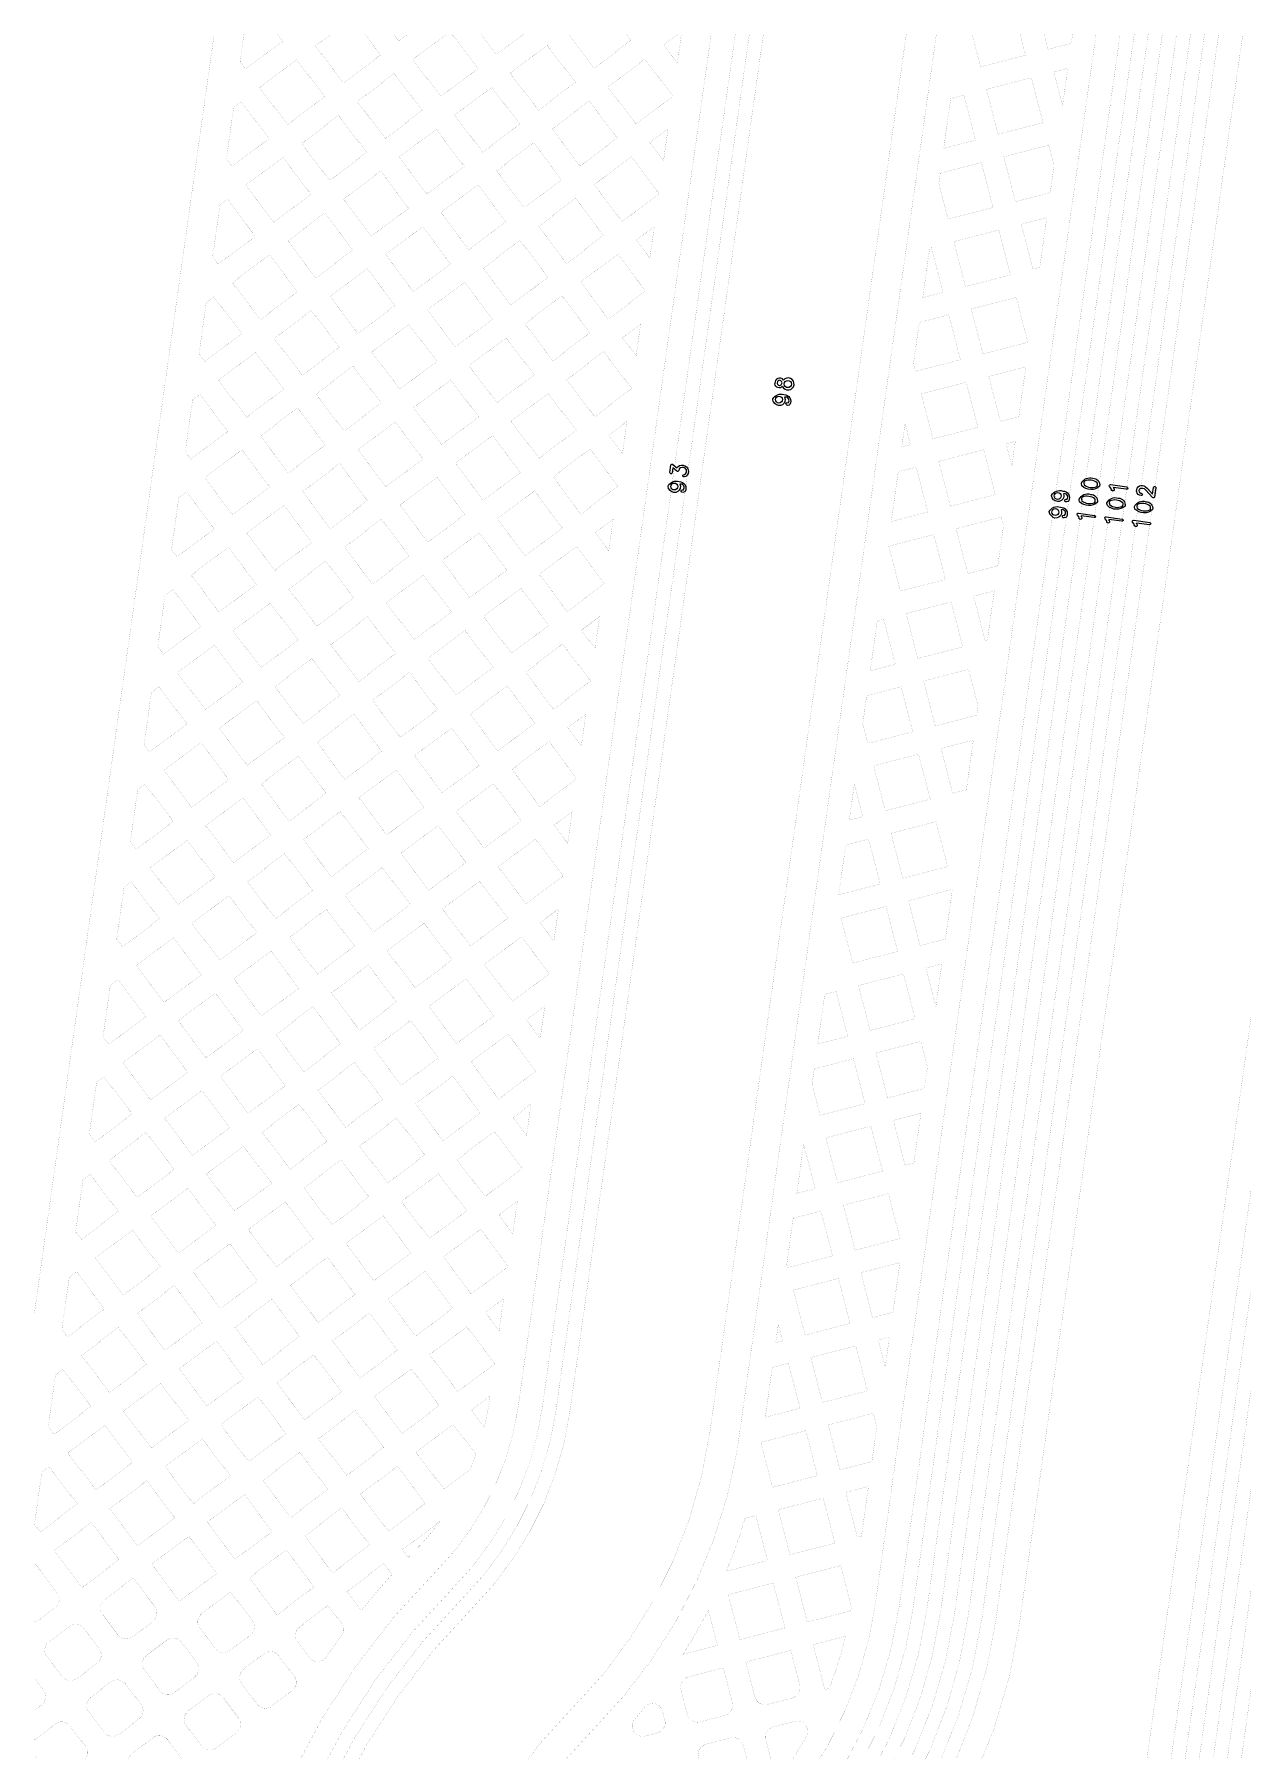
# Model space of a CAD drawing. Extents: x 150 to 463, y 50 to 272.
# Drawn here: x 286.22 to 301.84, y 162.21 to 184.39 of the extents above; entities that cross this region are included whole.
import ezdxf

# ---------------------------------------------------------------- set-up
doc = ezdxf.new("R2010")
doc.units = 0
doc.layers.add('d_area', color=1, linetype='Continuous')

# ---------------------------------------------------------------- blocks, each defined once
blk = doc.blocks.new('PAD_R1')
at = {"layer": 'd_area', "const_width": 0.5}
blk.add_lwpolyline([(0.25, 0, 1), (-0.25, 0, 1)], format="xyb", close=True, dxfattribs=at)

msp = doc.modelspace()

# ---------------------------------------------------------------- linework, layer by layer
at = {"layer": 'd_area', "const_width": 0.001}
for points in [[(286.225, 149.108), (286.225, 184.392), (317.246, 184.392), (317.246, 149.108), (286.225, 149.108), (286.225, 157.66)], [(286.225, 164.604), (286.225, 167.86), (288.548, 184.392), (288.933, 184.392), (288.883, 184.039), (288.957, 183.942), (289.436, 184.303), (289.369, 184.392)], [(289.369, 184.392), (290.053, 184.392)], [(290.053, 184.392), (289.856, 184.243), (290.217, 183.765), (290.696, 184.125), (290.495, 184.392)], [(290.495, 184.392), (290.871, 184.392), (290.936, 184.306), (291.049, 184.392), (291.548, 184.392)], [(291.548, 184.392), (291.116, 184.066), (291.477, 183.587), (291.956, 183.948), (291.622, 184.392)], [(291.622, 184.392), (291.998, 184.392), (292.196, 184.129), (292.544, 184.392), (293.125, 184.392), (293.456, 183.951), (293.935, 184.313), (293.876, 184.392)], [(293.876, 184.392), (294.539, 184.392)], [(294.539, 184.392), (294.356, 184.254), (294.534, 184.018)], [(299.58, 183.953), (299.4, 183.906)], [(299.4, 183.906), (299.513, 183.471)], [(299.513, 183.471), (299.58, 183.953)], [(294.415, 183.171), (294.178, 182.993)], [(294.356, 182.757), (294.415, 183.171)], [(294.178, 182.993), (294.356, 182.757)], [(294.237, 181.911), (294.001, 181.733)], [(294.179, 181.497), (294.237, 181.911)], [(298.979, 181.938), (299.13, 181.358), (299.219, 181.381), (299.309, 182.024)], [(299.309, 182.024), (298.979, 181.938)], [(294.001, 181.733), (294.179, 181.497)], [(294.06, 180.651), (293.824, 180.473)], [(294.002, 180.237), (294.06, 180.651)], [(293.824, 180.473), (294.002, 180.237)], [(298.559, 179.97), (298.709, 179.39), (298.948, 179.451), (299.038, 180.094)], [(299.038, 180.094), (298.559, 179.97)], [(293.883, 179.391), (293.647, 179.213)], [(293.825, 178.976), (293.883, 179.391)], [(297.435, 179.06), (297.547, 179.089), (297.477, 179.361)], [(297.477, 179.361), (297.435, 179.06)], [(293.647, 179.213), (293.825, 178.976)], [(298.902, 179.13), (298.784, 179.099)], [(298.784, 179.099), (298.858, 178.813)], [(298.858, 178.813), (298.902, 179.13)], [(293.706, 178.13), (293.47, 177.952)], [(293.648, 177.716), (293.706, 178.13)], [(293.47, 177.952), (293.648, 177.716)], [(298.363, 177.131), (298.514, 176.55), (298.541, 176.557), (298.631, 177.2)], [(298.631, 177.2), (298.363, 177.131)], [(293.529, 176.869), (293.293, 176.692)], [(293.471, 176.456), (293.529, 176.869)], [(293.293, 176.692), (293.471, 176.456)], [(293.352, 175.609), (293.116, 175.431)], [(293.294, 175.195), (293.352, 175.609)], [(293.116, 175.431), (293.294, 175.195)], [(297.943, 175.163), (298.093, 174.582), (298.27, 174.628), (298.36, 175.271)], [(298.36, 175.271), (297.943, 175.163)], [(296.756, 174.236), (296.931, 174.282), (296.822, 174.704)], [(296.822, 174.704), (296.756, 174.236)], [(293.175, 174.349), (292.939, 174.171)], [(292.939, 174.171), (293.117, 173.935)], [(293.117, 173.935), (293.175, 174.349)], [(297.522, 173.195), (297.672, 172.614), (297.999, 172.699), (298.089, 173.342)], [(298.089, 173.342), (297.522, 173.195)], [(292.998, 173.089), (292.761, 172.911)], [(292.939, 172.675), (292.998, 173.089)], [(292.761, 172.911), (292.939, 172.675)], [(297.953, 172.377), (297.747, 172.324)], [(297.876, 171.827), (297.953, 172.377)], [(297.747, 172.324), (297.876, 171.827)], [(292.821, 171.829), (292.584, 171.651)], [(292.762, 171.415), (292.821, 171.829)], [(292.584, 171.651), (292.762, 171.415)], [(292.643, 170.568), (292.408, 170.39)], [(292.408, 170.39), (292.585, 170.155)], [(292.585, 170.155), (292.643, 170.568)], [(297.327, 170.356), (297.477, 169.775), (297.592, 169.804), (297.682, 170.448)], [(297.682, 170.448), (297.327, 170.356)], [(296.078, 169.413), (296.315, 169.474), (296.167, 170.048)], [(296.167, 170.048), (296.078, 169.413)], [(292.466, 169.308), (292.23, 169.13)], [(292.408, 168.894), (292.466, 169.308)], [(292.23, 169.13), (292.408, 168.894)], [(296.906, 168.388), (297.056, 167.807), (297.321, 167.875), (297.411, 168.518)], [(297.411, 168.518), (296.906, 168.388)], [(292.289, 168.048), (292.053, 167.87)], [(292.231, 167.634), (292.289, 168.048)], [(292.053, 167.87), (292.231, 167.634)], [(295.806, 167.484), (295.895, 167.506), (295.839, 167.719)], [(295.839, 167.719), (295.806, 167.484)], [(297.275, 167.554), (297.131, 167.516)], [(297.131, 167.516), (297.221, 167.169)], [(297.221, 167.169), (297.275, 167.554)], [(292.112, 166.787), (291.876, 166.61)], [(291.876, 166.61), (292.039, 166.392)], [(296.711, 165.548), (296.861, 164.967), (296.914, 164.981), (297.004, 165.624)], [(297.004, 165.624), (296.711, 165.548)], [(290.261, 164.266), (290.446, 164.02)], [(294.608, 163.455), (295.053, 163.57), (294.935, 164.026)], [(296.709, 163.689), (296.29, 163.58)]]:
    msp.add_lwpolyline(points, dxfattribs=at)
for points in [[(294.534, 184.018), (294.586, 184.392), (294.971, 184.392), (292.473, 166.621, -0.158949), (291.407, 164.52, 0.105485), (289.261, 161.206, 0.05615), (288.783, 159.349), (288.43, 156.85, -0.017679), (288.43, 156.84), (287.861, 152.792, 0.040374), (287.839, 152.41, -0.048228), (287.833, 152.323, 0.419797), (288.875, 150.874, -0.349521), (288.986, 150.722), (288.76, 149.108), (286.225, 149.108)], [(289.55, 161.096, -0.105484), (291.625, 164.302, 0.162714), (292.788, 166.634), (295.283, 184.392), (295.465, 184.392), (292.966, 166.609, -0.162715), (291.753, 164.174, 0.105494), (289.718, 161.032, 0.056229)], [(289.88, 160.951, -0.106012), (291.88, 164.048, 0.162657), (293.144, 166.583), (295.646, 184.392), (297.493, 184.392), (294.955, 166.328, -0.162771), (293.172, 162.753, 0.105904), (291.59, 160.303, 0.055703)], [(291.95, 160.166, -0.105995), (293.446, 162.483, 0.155462), (295.307, 166.089), (297.882, 184.392), (298.345, 184.392), (298.454, 183.972), (299.034, 184.122), (298.965, 184.392)], [(298.965, 184.392), (299.275, 184.392), (299.325, 184.197), (299.625, 184.275), (299.642, 184.392), (299.945, 184.392), (297.095, 164.117, -0.160269), (295.62, 161.124, 0.148276), (294.574, 159.124), (293.861, 154.093), (293.862, 154.092, -0.127627), (293.69, 153.681, 0.0101), (293.651, 153.626, -0.079745), (293.356, 153.319), (292.154, 152.413, -0.042868), (292.131, 152.401), (291.991, 152.362, -0.024083), (291.962, 152.357)], [(294.132, 151.683, 0.053137), (294.164, 151.985, -0.141004), (294.176, 152.029, 0.031327), (294.186, 152.207, -0.161023), (294.422, 152.936, 0.013669), (294.498, 153.041, 0.130598), (294.88, 153.948), (295.591, 158.966, -0.145294), (296.355, 160.404, 0.03774), (296.974, 161.137, 0.121837), (298.116, 163.978), (300.985, 184.392), (301.167, 184.392), (298.294, 163.953, -0.16029), (296.483, 160.277, 0.162835), (295.736, 158.749), (295.058, 153.923, -0.1301), (294.643, 152.934, -0.012878), (294.566, 152.828, 0.118645), (294.379, 152.378, -0.119076), (294.381, 152.339, 0.348062), (294.606, 151.909, -0.884289), (294.506, 151.096)], [(296.39, 161.559, 0.121757), (297.402, 164.075), (300.257, 184.392), (300.439, 184.392), (297.58, 164.05, -0.16026), (295.969, 160.782, 0.160633)], [(296.683, 161.348, 0.121753), (297.758, 164.024), (300.62, 184.392), (300.802, 184.392), (297.936, 163.999, -0.160271), (296.226, 160.53, 0.160667)], [(297.266, 160.926, 0.121883), (298.472, 163.929), (301.348, 184.392), (301.53, 184.392), (298.651, 163.904, -0.16194), (296.71, 159.993, 0.106552)], [(297.594, 151.395, 0.117688), (297.758, 151.364, -0.144772), (297.803, 151.353, 0.308482), (298.136, 151.558, -0.135357), (298.408, 151.877, 0.087438), (298.56, 152.024), (299.394, 153.178, -0.074796), (299.538, 153.324), (299.904, 153.6, 0.198757), (300.617, 154.81), (304.774, 184.392), (304.956, 184.392), (300.795, 154.785, -0.198765), (300.012, 153.457), (299.646, 153.181, 0.074773), (299.539, 153.072), (298.705, 151.919, -0.087473), (298.508, 151.728, 0.135223), (298.299, 151.481, -0.182256), (297.901, 151.092, 0.089134), (297.728, 150.917, -0.308722), (297.344, 150.654)], [(297.589, 153.026, 0.136069), (298.034, 153.169, -0.033272), (298.146, 153.255, -0.086203), (298.176, 153.269), (299.046, 153.924, 0.049826), (299.171, 154.039, 0.014831), (299.308, 154.204, -0.026506), (299.314, 154.211, 0.030259), (299.358, 154.262, 0.127066), (300.048, 155.933), (304.048, 184.392), (304.229, 184.392), (300.226, 155.908, -0.127072), (299.501, 154.154, -0.028449), (299.448, 154.09, -0.014657), (299.305, 153.92, -0.049795), (299.154, 153.781), (298.285, 153.126, -0.078805), (298.266, 153.102, -0.033391), (298.153, 153.014, 0.140952), (297.9, 152.604, -0.399103), (297.488, 152.213)], [(300.344, 155.456), (304.411, 184.392), (304.593, 184.392), (300.522, 155.431, -0.166392)], [(292.039, 166.392, 0.021428), (292.097, 166.68), (292.112, 166.787)], [(286.225, 162.349), (286.225, 162.727), (286.315, 162.795, -0.05549), (286.32, 162.8, 0.407088), (286.342, 162.987), (286.225, 163.143), (286.225, 163.875, 0.113553), (286.28, 163.897, -0.039259), (286.289, 163.902), (286.492, 164.055, -0.055458), (286.497, 164.061, 0.406854), (286.519, 164.247), (286.241, 164.617), (286.225, 164.604)], [(290.446, 164.02, -0.01561), (290.847, 164.486), (290.74, 164.627), (290.261, 164.266)], [(294.935, 164.026, -0.023574), (294.608, 163.455)], [(296.29, 163.58), (296.44, 162.999), (296.497, 163.014, 0.035142), (296.709, 163.689)], [(286.225, 162.147), (286.405, 161.908, -0.05554), (286.41, 161.902, 0.40728), (286.597, 161.881), (286.857, 162.076, -0.055584), (286.862, 162.082, 0.407094), (286.884, 162.268), (286.688, 162.528, -0.054829), (286.682, 162.534, 0.407099), (286.496, 162.555), (286.236, 162.359, -0.054828), (286.231, 162.354, 0.015339), (286.225, 162.349)]]:
    msp.add_lwpolyline(points, format="xyb", dxfattribs=at)
for points in [[(295.577, 152.806), (296.399, 158.656, -0.034014), (296.449, 158.895), (296.497, 159.064, -0.105097), (296.932, 159.778, 0.013326), (297.199, 160.063, 0.148061), (298.957, 163.858), (301.842, 184.392), (303.735, 184.392), (299.742, 155.976, -0.148216), (298.936, 154.236, -0.048857), (298.862, 154.168), (297.77, 153.345, -0.263828), (297.622, 153.342, 0.165846), (297.181, 153.407, 0.278255), (296.753, 152.829, -0.652992), (296.081, 152.485, 0.044084), (295.736, 152.647), (295.691, 152.653, -0.356797)], [(291.157, 166.068), (291.518, 165.589), (291.854, 165.842, 0.015327), (291.932, 166.037), (291.636, 166.429)], [(290.98, 164.808), (291.056, 164.707, -0.002954), (291.137, 164.789), (291.137, 164.789, 0.036353), (291.462, 165.165), (291.459, 165.169)], [(295.168, 164.53), (295.699, 164.667), (295.549, 165.248), (295.411, 165.212, -0.025951)], [(296.065, 164.452), (296.215, 163.871), (296.776, 164.016, 0.002562), (296.784, 164.066), (296.646, 164.602)], [(287.105, 163.969), (287.3, 163.709, -0.055228), (287.306, 163.704, 0.407355), (287.493, 163.682), (287.752, 163.878, -0.055744), (287.758, 163.884, 0.40695), (287.779, 164.07), (287.501, 164.44), (287.131, 164.161, -0.054955), (287.126, 164.156, 0.406937)], [(288.365, 163.792), (288.561, 163.532, -0.055016), (288.566, 163.527, 0.40728), (288.753, 163.505), (289.012, 163.701, -0.055393), (289.018, 163.706, 0.407134), (289.039, 163.893), (288.761, 164.262), (288.392, 163.984, -0.055016), (288.386, 163.979, 0.407138)], [(289.625, 163.615), (289.785, 163.402, 0.450947), (289.988, 163.407, -0.00902), (290.195, 163.695, -0.054669), (290.197, 163.7, 0.320107), (290.194, 163.856), (290.021, 164.085), (289.652, 163.807, -0.054912), (289.647, 163.802, 0.406793)], [(286.386, 163.428), (286.582, 163.168, -0.05554), (286.587, 163.163, 0.407242), (286.774, 163.141), (287.034, 163.337, -0.05554), (287.039, 163.342, 0.407207), (287.061, 163.529), (286.865, 163.789, -0.055128), (286.859, 163.794, 0.407099), (286.673, 163.815), (286.413, 163.62, -0.054828), (286.408, 163.614, 0.407275)], [(287.646, 163.251), (287.842, 162.991, -0.055043), (287.847, 162.985, 0.40658), (288.034, 162.964), (288.294, 163.16, -0.055458), (288.299, 163.165, 0.407111), (288.321, 163.352), (288.125, 163.611, -0.055584), (288.12, 163.617, 0.407178), (287.933, 163.638), (287.673, 163.443, -0.055393), (287.668, 163.437, 0.406976)], [(288.906, 163.073), (289.102, 162.813, -0.054828), (289.108, 162.808, 0.406669), (289.294, 162.786), (289.554, 162.982, -0.055367), (289.559, 162.988, 0.406924), (289.581, 163.174), (289.385, 163.434, -0.05487), (289.38, 163.44, 0.40665), (289.193, 163.461), (288.933, 163.265, -0.054955), (288.928, 163.26, 0.406848)], [(295.419, 163.355), (295.535, 162.907, -0.055588), (295.538, 162.9, 0.406664), (295.702, 162.808), (296.017, 162.89, -0.055143), (296.024, 162.893, 0.406648), (296.116, 163.057), (296, 163.505)], [(294.582, 162.997), (294.663, 162.681, -0.055366), (294.666, 162.675, 0.406331), (294.83, 162.583), (295.146, 162.665, -0.0554), (295.153, 162.668, 0.406766), (295.244, 162.832), (295.128, 163.28), (294.68, 163.164, -0.05571), (294.673, 163.161, 0.406726)], [(286.928, 162.709), (287.123, 162.449, -0.055465), (287.129, 162.444, 0.40694), (287.315, 162.422), (287.575, 162.618, -0.05575), (287.581, 162.623, 0.406738), (287.602, 162.81), (287.406, 163.07, -0.055202), (287.401, 163.075, 0.406722), (287.214, 163.097), (286.954, 162.901, -0.055016), (286.949, 162.896, 0.407245)], [(288.188, 162.532), (288.384, 162.272, -0.054806), (288.389, 162.267, 0.406798), (288.575, 162.245), (288.836, 162.441, -0.055408), (288.841, 162.446, 0.407124), (288.862, 162.633), (288.667, 162.893, -0.055732), (288.661, 162.898, 0.407088), (288.475, 162.92), (288.215, 162.724, -0.054828), (288.209, 162.719, 0.407168)], [(293.979, 162.613, 0.699695), (294.112, 162.397), (294.275, 162.439, -0.055197), (294.282, 162.442, 0.389753), (294.374, 162.599, -0.055422), (294.373, 162.606), (294.339, 162.738, 0.506641), (294.124, 162.785, -0.008055)], [(287.469, 161.99), (287.665, 161.73, -0.055465), (287.67, 161.725, 0.406675), (287.857, 161.703), (288.117, 161.899, -0.055128), (288.122, 161.905, 0.407111), (288.144, 162.091), (287.948, 162.351, -0.055898), (287.943, 162.356, 0.406865), (287.756, 162.378), (287.496, 162.182, -0.054677), (287.491, 162.177, 0.406869)], [(294.807, 162.126), (294.889, 161.81, -0.055515), (294.892, 161.803, 0.406292), (295.055, 161.712), (295.371, 161.793, -0.055515), (295.378, 161.796, 0.406667), (295.47, 161.96), (295.388, 162.276, -0.055588), (295.385, 162.283, 0.406401), (295.221, 162.374), (294.906, 162.293, -0.055833), (294.899, 162.29, 0.406704)], [(295.678, 162.351), (295.745, 162.096, -0.051571), (295.749, 162.085, 0.648846), (295.992, 162.053, 0.020747), (296.211, 162.41, 0.556555), (296.069, 162.593), (295.777, 162.518, -0.055381), (295.77, 162.515, 0.406134)]]:
    msp.add_lwpolyline(points, format="xyb", close=True, dxfattribs=at)
for points in [[(292.376, 183.889), (292.738, 183.41), (293.216, 183.771), (292.855, 184.25)], [(289.137, 183.702), (289.498, 183.223), (289.977, 183.584), (289.616, 184.063)], [(293.637, 183.712), (293.998, 183.233), (294.474, 183.591), (294.474, 183.597), (294.116, 184.073)], [(290.398, 183.525), (290.758, 183.046), (291.237, 183.407), (290.876, 183.886)], [(291.658, 183.348), (292.019, 182.868), (292.498, 183.229), (292.137, 183.709)], [(298.529, 183.681), (298.679, 183.1), (299.26, 183.25), (299.11, 183.831)], [(288.706, 182.779), (288.78, 182.682), (289.259, 183.042), (288.898, 183.521), (288.8, 183.448)], [(292.918, 183.17), (293.279, 182.691), (293.758, 183.052), (293.397, 183.531)], [(297.977, 182.919), (298.388, 183.025), (298.238, 183.606), (298.068, 183.562)], [(289.679, 182.983), (290.04, 182.504), (290.519, 182.865), (290.158, 183.344)], [(290.939, 182.806), (291.3, 182.327), (291.779, 182.688), (291.418, 183.167)], [(288.96, 182.442), (289.321, 181.963), (289.8, 182.324), (289.439, 182.803)], [(292.2, 182.629), (292.56, 182.15), (293.039, 182.511), (292.678, 182.989)], [(293.46, 182.452), (293.821, 181.973), (294.297, 182.331), (294.297, 182.336), (293.939, 182.812)], [(298.754, 182.81), (298.904, 182.229), (299.354, 182.345), (299.403, 182.695), (299.335, 182.96)], [(290.221, 182.265), (290.582, 181.785), (291.061, 182.146), (290.699, 182.625)], [(297.914, 182.465), (298.033, 182.004), (298.614, 182.154), (298.464, 182.735), (297.932, 182.597)], [(291.481, 182.087), (291.842, 181.608), (292.321, 181.969), (291.96, 182.448)], [(288.529, 181.518), (288.602, 181.421), (289.081, 181.782), (288.721, 182.261), (288.623, 182.187)], [(292.741, 181.91), (293.102, 181.431), (293.581, 181.792), (293.22, 182.271)], [(289.502, 181.723), (289.863, 181.244), (290.342, 181.605), (289.981, 182.084)], [(290.762, 181.546), (291.123, 181.067), (291.602, 181.428), (291.241, 181.906)], [(292.023, 181.368), (292.383, 180.89), (292.862, 181.25), (292.501, 181.729)], [(298.108, 181.713), (298.258, 181.132), (298.839, 181.282), (298.689, 181.863)], [(288.783, 181.181), (289.144, 180.702), (289.623, 181.063), (289.262, 181.542)], [(293.283, 181.191), (293.644, 180.713), (294.119, 181.071), (294.12, 181.076), (293.762, 181.552)], [(297.706, 180.989), (297.968, 181.057), (297.818, 181.638), (297.796, 181.633)], [(290.044, 181.004), (290.405, 180.525), (290.883, 180.886), (290.523, 181.365)], [(291.304, 180.827), (291.665, 180.348), (292.144, 180.709), (291.783, 181.188)], [(292.564, 180.65), (292.925, 180.171), (293.404, 180.532), (293.043, 181.011)], [(288.352, 180.258), (288.425, 180.16), (288.904, 180.521), (288.543, 181.001), (288.446, 180.927)], [(289.325, 180.462), (289.686, 179.983), (290.165, 180.345), (289.804, 180.823)], [(298.333, 180.842), (298.484, 180.261), (299.064, 180.411), (298.914, 180.992)], [(290.585, 180.285), (290.946, 179.807), (291.425, 180.167), (291.064, 180.646)], [(297.586, 180.137), (297.612, 180.036), (298.193, 180.186), (298.043, 180.767), (297.661, 180.668)], [(291.845, 180.108), (292.206, 179.629), (292.685, 179.99), (292.324, 180.469)], [(288.606, 179.921), (288.967, 179.442), (289.446, 179.803), (289.085, 180.282)], [(293.106, 179.931), (293.466, 179.452), (293.942, 179.811), (293.943, 179.816), (293.584, 180.292)], [(289.866, 179.744), (290.227, 179.265), (290.706, 179.626), (290.345, 180.105)], [(291.127, 179.567), (291.488, 179.088), (291.966, 179.449), (291.606, 179.928)], [(288.175, 178.998), (288.248, 178.9), (288.727, 179.261), (288.366, 179.74), (288.269, 179.666)], [(292.387, 179.39), (292.748, 178.911), (293.227, 179.272), (292.866, 179.751)], [(297.687, 179.745), (297.838, 179.164), (298.418, 179.314), (298.268, 179.895)], [(289.148, 179.202), (289.508, 178.723), (289.987, 179.084), (289.626, 179.563)], [(290.408, 179.025), (290.769, 178.546), (291.248, 178.907), (290.887, 179.386)], [(288.429, 178.661), (288.79, 178.182), (289.269, 178.543), (288.908, 179.021)], [(291.668, 178.848), (292.029, 178.369), (292.508, 178.73), (292.147, 179.209)], [(292.928, 178.671), (293.289, 178.192), (293.765, 178.551), (293.766, 178.556), (293.407, 179.032)], [(297.913, 178.874), (298.063, 178.293), (298.644, 178.443), (298.494, 179.024)], [(289.689, 178.483), (290.05, 178.005), (290.529, 178.365), (290.168, 178.844)], [(297.299, 178.095), (297.772, 178.218), (297.622, 178.799), (297.389, 178.738)], [(290.949, 178.306), (291.31, 177.827), (291.789, 178.189), (291.429, 178.667)], [(287.998, 177.738), (288.071, 177.64), (288.55, 178.001), (288.189, 178.48), (288.091, 178.406)], [(292.21, 178.13), (292.571, 177.651), (293.05, 178.012), (292.689, 178.49)], [(288.97, 177.942), (289.331, 177.463), (289.81, 177.824), (289.449, 178.303)], [(290.231, 177.765), (290.591, 177.286), (291.07, 177.647), (290.709, 178.126)], [(298.138, 178.002), (298.288, 177.422), (298.676, 177.522), (298.749, 178.037), (298.719, 178.153)], [(291.491, 177.588), (291.852, 177.109), (292.331, 177.47), (291.97, 177.949)], [(297.267, 177.777), (297.417, 177.196), (297.998, 177.346), (297.848, 177.927)], [(288.252, 177.4), (288.613, 176.922), (289.092, 177.282), (288.731, 177.761)], [(292.751, 177.411), (293.113, 176.932), (293.588, 177.29), (293.589, 177.296), (293.23, 177.772)], [(289.512, 177.223), (289.873, 176.744), (290.352, 177.105), (289.991, 177.584)], [(290.772, 177.046), (291.133, 176.567), (291.612, 176.928), (291.251, 177.407)], [(287.82, 176.478), (287.894, 176.38), (288.373, 176.741), (288.012, 177.22), (287.914, 177.146)], [(288.793, 176.682), (289.154, 176.203), (289.633, 176.564), (289.272, 177.043)], [(292.032, 176.869), (292.393, 176.39), (292.873, 176.751), (292.512, 177.23)], [(297.492, 176.906), (297.642, 176.325), (298.223, 176.475), (298.073, 177.056)], [(290.054, 176.505), (290.414, 176.026), (290.893, 176.387), (290.532, 176.865)], [(297.028, 176.166), (297.352, 176.25), (297.202, 176.831), (297.118, 176.809)], [(291.314, 176.328), (291.675, 175.848), (292.154, 176.209), (291.793, 176.688)], [(288.075, 176.14), (288.436, 175.661), (288.914, 176.022), (288.554, 176.501)], [(292.574, 176.15), (292.935, 175.671), (293.411, 176.03), (293.412, 176.036), (293.053, 176.511)], [(289.335, 175.963), (289.696, 175.484), (290.175, 175.845), (289.814, 176.324)], [(290.595, 175.786), (290.956, 175.307), (291.435, 175.668), (291.074, 176.147)], [(297.717, 176.034), (297.868, 175.453), (298.405, 175.593), (298.422, 175.708), (298.298, 176.185)], [(287.643, 175.217), (287.717, 175.119), (288.196, 175.481), (287.835, 175.96), (287.737, 175.886)], [(291.856, 175.608), (292.216, 175.13), (292.695, 175.49), (292.334, 175.969)], [(296.931, 175.48), (296.996, 175.228), (297.577, 175.378), (297.427, 175.959), (296.982, 175.844)], [(288.616, 175.422), (288.977, 174.943), (289.456, 175.304), (289.095, 175.782)], [(289.876, 175.244), (290.238, 174.765), (290.716, 175.126), (290.355, 175.605)], [(287.897, 174.88), (288.258, 174.401), (288.737, 174.762), (288.376, 175.241)], [(291.137, 175.067), (291.498, 174.588), (291.977, 174.949), (291.616, 175.428)], [(292.397, 174.89), (292.758, 174.411), (293.234, 174.77), (293.235, 174.775), (292.876, 175.251)], [(289.158, 174.703), (289.519, 174.224), (289.998, 174.584), (289.637, 175.064)], [(297.071, 174.938), (297.222, 174.357), (297.803, 174.507), (297.652, 175.088)], [(290.418, 174.525), (290.779, 174.047), (291.258, 174.407), (290.897, 174.886)], [(287.466, 173.957), (287.539, 173.859), (288.018, 174.22), (287.657, 174.699), (287.56, 174.626)], [(291.678, 174.348), (292.039, 173.869), (292.518, 174.23), (292.157, 174.709)], [(288.439, 174.161), (288.8, 173.682), (289.279, 174.043), (288.918, 174.522)], [(289.7, 173.984), (290.06, 173.505), (290.539, 173.866), (290.178, 174.345)], [(290.96, 173.807), (291.321, 173.328), (291.799, 173.689), (291.439, 174.168)], [(297.297, 174.066), (297.447, 173.485), (298.028, 173.636), (297.878, 174.217)], [(287.72, 173.62), (288.081, 173.14), (288.56, 173.501), (288.199, 173.98)], [(292.22, 173.63), (292.581, 173.151), (293.057, 173.509), (293.057, 173.515), (292.699, 173.991)], [(296.62, 173.272), (297.157, 173.41), (297.006, 173.991), (296.711, 173.915)], [(288.981, 173.442), (289.341, 172.963), (289.821, 173.324), (289.46, 173.803)], [(290.241, 173.265), (290.602, 172.786), (291.081, 173.147), (290.72, 173.626)], [(287.289, 172.696), (287.363, 172.599), (287.841, 172.96), (287.48, 173.439), (287.383, 173.366)], [(288.262, 172.901), (288.623, 172.422), (289.102, 172.782), (288.741, 173.261)], [(291.501, 173.088), (291.862, 172.609), (292.341, 172.97), (291.98, 173.449)], [(289.522, 172.723), (289.883, 172.245), (290.362, 172.606), (290.001, 173.085)], [(296.651, 172.97), (296.801, 172.389), (297.382, 172.539), (297.232, 173.12)], [(290.783, 172.547), (291.144, 172.068), (291.622, 172.429), (291.262, 172.907)], [(287.543, 172.359), (287.904, 171.88), (288.383, 172.241), (288.022, 172.72)], [(292.043, 172.37), (292.404, 171.891), (292.88, 172.249), (292.88, 172.254), (292.522, 172.73)], [(288.803, 172.182), (289.164, 171.703), (289.643, 172.064), (289.282, 172.543)], [(290.064, 172.005), (290.424, 171.526), (290.904, 171.887), (290.543, 172.366)], [(287.112, 171.436), (287.186, 171.339), (287.664, 171.699), (287.304, 172.178), (287.206, 172.105)], [(291.324, 171.828), (291.685, 171.349), (292.164, 171.71), (291.803, 172.189)], [(296.876, 172.098), (297.026, 171.517), (297.607, 171.668), (297.457, 172.249)], [(288.085, 171.64), (288.446, 171.162), (288.925, 171.522), (288.564, 172.001)], [(296.349, 171.342), (296.736, 171.442), (296.586, 172.023), (296.44, 171.985)], [(289.345, 171.463), (289.706, 170.984), (290.185, 171.345), (289.824, 171.824)], [(290.605, 171.286), (290.966, 170.807), (291.445, 171.168), (291.084, 171.647)], [(291.866, 171.109), (292.227, 170.63), (292.702, 170.988), (292.703, 170.994), (292.345, 171.47)], [(287.366, 171.099), (287.727, 170.62), (288.206, 170.981), (287.845, 171.46)], [(288.626, 170.922), (288.987, 170.443), (289.466, 170.804), (289.105, 171.283)], [(297.101, 171.227), (297.252, 170.646), (297.727, 170.769), (297.767, 171.05), (297.682, 171.377)], [(289.887, 170.745), (290.247, 170.266), (290.726, 170.627), (290.365, 171.105)], [(296.276, 170.824), (296.38, 170.421), (296.961, 170.571), (296.811, 171.152), (296.304, 171.021)], [(286.935, 170.176), (287.008, 170.078), (287.487, 170.439), (287.126, 170.918), (287.029, 170.845)], [(291.147, 170.568), (291.508, 170.088), (291.987, 170.449), (291.626, 170.929)], [(287.908, 170.38), (288.269, 169.901), (288.747, 170.262), (288.387, 170.741)], [(289.168, 170.203), (289.529, 169.724), (290.008, 170.085), (289.647, 170.564)], [(290.428, 170.026), (290.789, 169.547), (291.268, 169.908), (290.907, 170.387)], [(287.189, 169.839), (287.55, 169.36), (288.029, 169.721), (287.668, 170.2)], [(291.689, 169.848), (292.049, 169.37), (292.525, 169.728), (292.526, 169.734), (292.168, 170.21)], [(296.455, 170.13), (296.606, 169.549), (297.187, 169.7), (297.036, 170.281)], [(288.449, 169.662), (288.81, 169.183), (289.289, 169.544), (288.928, 170.022)], [(289.709, 169.484), (290.071, 169.005), (290.549, 169.366), (290.188, 169.845)], [(286.758, 168.915), (286.831, 168.818), (287.31, 169.179), (286.949, 169.658), (286.852, 169.584)], [(287.731, 169.12), (288.091, 168.641), (288.57, 169.002), (288.209, 169.481)], [(290.97, 169.307), (291.331, 168.828), (291.81, 169.189), (291.449, 169.668)], [(288.991, 168.943), (289.352, 168.464), (289.831, 168.824), (289.47, 169.304)], [(296.681, 169.259), (296.831, 168.678), (297.412, 168.828), (297.262, 169.409)], [(290.251, 168.765), (290.612, 168.287), (291.091, 168.647), (290.73, 169.126)], [(295.949, 168.495), (295.96, 168.453), (296.541, 168.603), (296.39, 169.184), (296.032, 169.091)], [(287.012, 168.578), (287.372, 168.099), (287.852, 168.461), (287.491, 168.939)], [(291.511, 168.588), (291.872, 168.109), (292.348, 168.468), (292.349, 168.473), (291.99, 168.949)], [(288.272, 168.401), (288.633, 167.922), (289.112, 168.283), (288.751, 168.762)], [(289.533, 168.224), (289.893, 167.745), (290.372, 168.106), (290.011, 168.585)], [(286.58, 167.655), (286.654, 167.558), (287.133, 167.919), (286.772, 168.398), (286.675, 168.324)], [(290.793, 168.047), (291.154, 167.568), (291.632, 167.929), (291.272, 168.408)], [(287.553, 167.86), (287.914, 167.38), (288.394, 167.741), (288.032, 168.221)], [(296.035, 168.162), (296.185, 167.581), (296.766, 167.732), (296.616, 168.313)], [(288.814, 167.682), (289.175, 167.203), (289.654, 167.564), (289.293, 168.043)], [(290.074, 167.505), (290.435, 167.026), (290.914, 167.387), (290.553, 167.866)], [(286.834, 167.318), (287.196, 166.839), (287.674, 167.2), (287.313, 167.679)], [(288.095, 167.141), (288.456, 166.662), (288.935, 167.023), (288.574, 167.502)], [(291.334, 167.328), (291.695, 166.849), (292.171, 167.208), (292.172, 167.213), (291.813, 167.689)], [(289.356, 166.964), (289.716, 166.485), (290.195, 166.846), (289.834, 167.325)], [(296.26, 167.291), (296.41, 166.71), (296.991, 166.86), (296.841, 167.441)], [(286.403, 166.395), (286.477, 166.297), (286.956, 166.658), (286.595, 167.137), (286.497, 167.064)], [(290.616, 166.787), (290.977, 166.308), (291.455, 166.669), (291.095, 167.147)], [(295.671, 166.519), (296.12, 166.635), (295.97, 167.216), (295.761, 167.162)], [(287.376, 166.599), (287.737, 166.12), (288.216, 166.481), (287.855, 166.96)], [(288.636, 166.422), (288.997, 165.943), (289.477, 166.304), (289.116, 166.783)], [(289.897, 166.245), (290.258, 165.766), (290.737, 166.127), (290.376, 166.606)], [(286.658, 166.057), (287.019, 165.579), (287.497, 165.939), (287.137, 166.418)], [(296.485, 166.42), (296.636, 165.839), (297.049, 165.946), (297.112, 166.392), (297.066, 166.57)], [(287.918, 165.88), (288.279, 165.401), (288.758, 165.762), (288.397, 166.241)], [(295.621, 166.167), (295.764, 165.613), (296.345, 165.764), (296.195, 166.345), (295.625, 166.197)], [(289.178, 165.703), (289.539, 165.224), (290.018, 165.586), (289.657, 166.064)], [(286.226, 165.135), (286.3, 165.037), (286.779, 165.398), (286.418, 165.877), (286.32, 165.803)], [(290.439, 165.526), (290.799, 165.048), (291.278, 165.408), (290.917, 165.887)], [(287.199, 165.339), (287.56, 164.86), (288.039, 165.221), (287.678, 165.7)], [(288.459, 165.162), (288.82, 164.683), (289.299, 165.044), (288.938, 165.523)], [(289.72, 164.985), (290.08, 164.506), (290.56, 164.867), (290.199, 165.346)], [(295.839, 165.323), (295.99, 164.742), (296.571, 164.892), (296.42, 165.473)], [(286.481, 164.797), (286.841, 164.318), (287.32, 164.679), (286.959, 165.158)], [(287.741, 164.62), (288.102, 164.141), (288.58, 164.502), (288.22, 164.981)], [(289.001, 164.443), (289.362, 163.964), (289.841, 164.325), (289.48, 164.804)], [(295.193, 164.226), (295.344, 163.645), (295.925, 163.796), (295.774, 164.377)]]:
    msp.add_lwpolyline(points, close=True, dxfattribs=at)
at = {"layer": 'd_area'}
for points in [[(295.881, 179.904, 0.610179), (295.83, 179.906), (295.826, 179.878)], [(295.768, 179.68, -0.374502), (295.912, 179.735, -0.586141), (295.989, 179.608, -0.205627), (295.98, 179.601), (295.959, 179.596)], [(295.959, 179.596, -1.486735), (295.966, 179.629, 0.77583), (295.92, 179.701, -0.88579), (295.795, 179.621), (295.778, 179.641, -0.125936), (295.774, 179.647), (295.768, 179.674, -0.09746), (295.768, 179.68)], [(295.894, 179.84, -0.644263), (295.796, 179.874, -0.099457), (295.796, 179.88)], [(294.478, 178.791), (294.468, 178.725, -1), (294.439, 178.729)], [(294.439, 178.729), (294.452, 178.823, -0.603455), (294.477, 178.832), (294.528, 178.788, -1.205811), (294.644, 178.678)], [(294.636, 178.783, 0.372856), (294.556, 178.778), (294.553, 178.756, -0.603455), (294.528, 178.747), (294.478, 178.791)], [(294.414, 178.555, -0.374502), (294.558, 178.611, -0.586141), (294.635, 178.484, -0.205627), (294.626, 178.477), (294.605, 178.471)], [(294.605, 178.471, -1.486735), (294.612, 178.504, 0.77583), (294.566, 178.577, -0.88579), (294.441, 178.497), (294.424, 178.516, -0.125936), (294.421, 178.523), (294.414, 178.55, -0.09746), (294.414, 178.555)], [(294.644, 178.678), (294.623, 178.672, -1), (294.615, 178.701, 0.637678), (294.636, 178.783)], [(299.756, 178.591, -0.383904), (299.904, 178.654, -0.475018), (299.992, 178.552)], [(299.992, 178.552, -0.40139), (299.763, 178.558), (299.756, 178.585, -0.099948), (299.756, 178.591)], [(300.12, 178.547, -0.702091), (300.134, 178.572), (300.342, 178.543, -1), (300.337, 178.513), (300.169, 178.537)], [(299.371, 178.433, -0.374445), (299.515, 178.489, -0.585403), (299.592, 178.362, -0.205627), (299.583, 178.355), (299.562, 178.349)], [(299.523, 178.455, -0.595793), (299.45, 178.356, -0.357795), (299.371, 178.427, -0.09746), (299.371, 178.433)], [(299.562, 178.349, -1.486735), (299.569, 178.382, 0.77583), (299.523, 178.455)], [(299.727, 178.383, -0.384843), (299.875, 178.446, -0.47451), (299.963, 178.344)], [(299.963, 178.344, -0.401574), (299.734, 178.35), (299.727, 178.377, -0.09746), (299.727, 178.383)], [(300.085, 178.335, -0.384843), (300.233, 178.398, -0.47451), (300.321, 178.296)], [(300.179, 178.515, -1.522435), (300.145, 178.52), (300.12, 178.547)], [(300.169, 178.537, -0.072525), (300.172, 178.533), (300.179, 178.515)], [(300.442, 178.289, -0.384843), (300.59, 178.352, -0.47451), (300.677, 178.25)], [(300.47, 178.489, -0.687726), (300.582, 178.546), (300.611, 178.523), (300.676, 178.449)], [(300.527, 178.43, -0.327385), (300.471, 178.481, -0.1371), (300.47, 178.489)], [(300.504, 178.514, 0.570662), (300.531, 178.46, -1), (300.527, 178.43)], [(300.676, 178.449), (300.688, 178.535, -1), (300.718, 178.531), (300.702, 178.412, -0.647166), (300.675, 178.405), (300.589, 178.502, 0.341987), (300.504, 178.514)], [(299.342, 178.225, -0.374502), (299.486, 178.281, -0.586141), (299.563, 178.154, -0.205627), (299.554, 178.147), (299.533, 178.141)], [(299.533, 178.141, -1.486735), (299.54, 178.174, 0.77583), (299.494, 178.247, -0.88579), (299.369, 178.167), (299.352, 178.186, -0.125936), (299.348, 178.193), (299.342, 178.219, -0.09746), (299.342, 178.225)], [(299.704, 178.179, -0.708135), (299.717, 178.205), (299.925, 178.175, -1), (299.921, 178.146), (299.753, 178.169)], [(299.763, 178.147, -1.522871), (299.728, 178.152), (299.704, 178.179)], [(299.753, 178.169, -0.06787), (299.755, 178.166), (299.763, 178.147)], [(300.062, 178.131, -0.708135), (300.075, 178.157), (300.283, 178.127, -1), (300.279, 178.098), (300.111, 178.121)], [(300.121, 178.099, -1.522871), (300.086, 178.104), (300.062, 178.131)], [(300.321, 178.296, -0.401574), (300.092, 178.302), (300.085, 178.329, -0.09746), (300.085, 178.335)], [(300.677, 178.25, -0.401574), (300.448, 178.257), (300.442, 178.283, -0.09746), (300.442, 178.289)], [(300.111, 178.121, -0.06787), (300.113, 178.118), (300.121, 178.099)], [(300.419, 178.085, -0.708135), (300.432, 178.111), (300.64, 178.081, -1), (300.636, 178.052), (300.468, 178.075)], [(300.477, 178.053, -1.522871), (300.443, 178.058), (300.419, 178.085)], [(300.468, 178.075, -0.06787), (300.47, 178.072), (300.477, 178.053)]]:
    msp.add_lwpolyline(points, format="xyb", dxfattribs=at)
for points in [[(299.786, 178.589), (299.791, 178.57, 0.272289), (299.955, 178.547, 0.311889), (299.962, 178.595, 0.272447), (299.797, 178.618), (299.788, 178.601)], [(299.757, 178.381), (299.762, 178.362, 0.272336), (299.926, 178.339, 0.311889), (299.932, 178.387, 0.272434), (299.768, 178.41), (299.759, 178.393)], [(300.115, 178.333), (300.12, 178.314, 0.272336), (300.284, 178.291, 0.311889), (300.29, 178.339, 0.272434), (300.126, 178.362), (300.117, 178.345)], [(300.472, 178.287), (300.476, 178.268, 0.272336), (300.641, 178.245, 0.311889), (300.647, 178.293, 0.272434), (300.483, 178.316), (300.473, 178.299)]]:
    msp.add_lwpolyline(points, format="xyb", close=True, dxfattribs=at)
for centre, radius in [((295.962, 179.872), 0.0464), ((295.848, 179.672), 0.0448), ((294.494, 178.548), 0.0448), ((299.451, 178.426), 0.0449), ((299.421, 178.218), 0.0448)]:
    msp.add_circle(centre, radius, dxfattribs=at)
for centre, radius, start, end in [((295.857, 179.888), 0.0611, 36.4156, 187.7409), ((295.856, 179.886), 0.0311, 196.1812, 35.178), ((295.965, 179.873), 0.0781, 205.0375, 138.9605)]:
    msp.add_arc(centre, radius, start, end, dxfattribs=at)

# ---------------------------------------------------------------- block references
at = {"layer": 'd_area', "xscale": 0.001, "yscale": 0.001}
for p in [(289.369, 184.392), (289.369, 184.392), (290.053, 184.392), (290.053, 184.392), (290.495, 184.392), (290.495, 184.392), (291.548, 184.392), (291.548, 184.392), (291.622, 184.392), (291.622, 184.392), (293.876, 184.392), (293.876, 184.392), (294.539, 184.392), (294.539, 184.392), (298.965, 184.392), (298.965, 184.392), (294.534, 184.018), (294.534, 184.018), (299.4, 183.906), (299.4, 183.906), (299.58, 183.953), (299.58, 183.953), (299.513, 183.471), (299.513, 183.471), (294.415, 183.171), (294.415, 183.171), (294.178, 182.993), (294.178, 182.993), (294.356, 182.757), (294.356, 182.757), (294.237, 181.911), (294.237, 181.911), (298.979, 181.938), (298.979, 181.938), (299.309, 182.024), (299.309, 182.024), (294.001, 181.733), (294.001, 181.733), (294.179, 181.497), (294.179, 181.497), (294.06, 180.651), (294.06, 180.651), (293.824, 180.473), (293.824, 180.473), (294.002, 180.237), (294.002, 180.237), (298.559, 179.97), (298.559, 179.97), (299.038, 180.094), (299.038, 180.094), (293.883, 179.391), (293.883, 179.391), (297.477, 179.361), (297.477, 179.361), (293.647, 179.213), (293.647, 179.213), (297.435, 179.06), (297.435, 179.06), (298.784, 179.099), (298.784, 179.099), (298.902, 179.13), (298.902, 179.13), (293.825, 178.976), (293.825, 178.976), (298.858, 178.813), (298.858, 178.813), (293.706, 178.13), (293.706, 178.13), (293.47, 177.952), (293.47, 177.952), (293.648, 177.716), (293.648, 177.716), (298.363, 177.131), (298.363, 177.131), (298.631, 177.2), (298.631, 177.2), (293.529, 176.869), (293.529, 176.869), (293.293, 176.692), (293.293, 176.692), (293.471, 176.456), (293.471, 176.456), (293.352, 175.609), (293.352, 175.609), (293.116, 175.431), (293.116, 175.431), (298.36, 175.271), (298.36, 175.271), (293.294, 175.195), (293.294, 175.195), (297.943, 175.163), (297.943, 175.163), (296.822, 174.704), (296.822, 174.704), (292.939, 174.171), (292.939, 174.171), (293.175, 174.349), (293.175, 174.349), (296.756, 174.236), (296.756, 174.236), (293.117, 173.935), (293.117, 173.935), (298.089, 173.342), (298.089, 173.342), (292.998, 173.089), (292.998, 173.089), (297.522, 173.195), (297.522, 173.195), (292.761, 172.911), (292.761, 172.911), (292.939, 172.675), (292.939, 172.675), (297.953, 172.377), (297.953, 172.377), (297.747, 172.324), (297.747, 172.324), (292.821, 171.829), (292.821, 171.829), (297.876, 171.827), (297.876, 171.827), (292.584, 171.651), (292.584, 171.651), (292.762, 171.415), (292.762, 171.415), (292.408, 170.39), (292.408, 170.39), (292.643, 170.568), (292.643, 170.568), (297.682, 170.448), (297.682, 170.448), (292.585, 170.155), (292.585, 170.155), (297.327, 170.356), (297.327, 170.356), (296.167, 170.048), (296.167, 170.048), (292.466, 169.308), (292.466, 169.308), (296.078, 169.413), (296.078, 169.413), (292.23, 169.13), (292.23, 169.13), (292.408, 168.894), (292.408, 168.894), (296.906, 168.388), (296.906, 168.388), (297.411, 168.518), (297.411, 168.518), (292.289, 168.048), (292.289, 168.048), (292.053, 167.87), (292.053, 167.87), (295.839, 167.719), (295.839, 167.719), (292.231, 167.634), (292.231, 167.634), (295.806, 167.484), (295.806, 167.484), (297.131, 167.516), (297.131, 167.516), (297.275, 167.554), (297.275, 167.554), (297.221, 167.169), (297.221, 167.169), (291.876, 166.61), (291.876, 166.61), (292.112, 166.787), (292.112, 166.787), (292.039, 166.392), (292.039, 166.392), (296.711, 165.548), (296.711, 165.548), (297.004, 165.624), (297.004, 165.624), (286.225, 164.604), (286.225, 164.604), (290.261, 164.266), (290.261, 164.266), (290.446, 164.02), (290.446, 164.02), (294.935, 164.026), (294.935, 164.026), (296.29, 163.58), (296.29, 163.58), (296.709, 163.689), (296.709, 163.689), (294.608, 163.455), (294.608, 163.455), (286.225, 162.349), (286.225, 162.349)]:
    msp.add_blockref('PAD_R1', p, dxfattribs=at)

doc.saveas('drawing.dxf')
